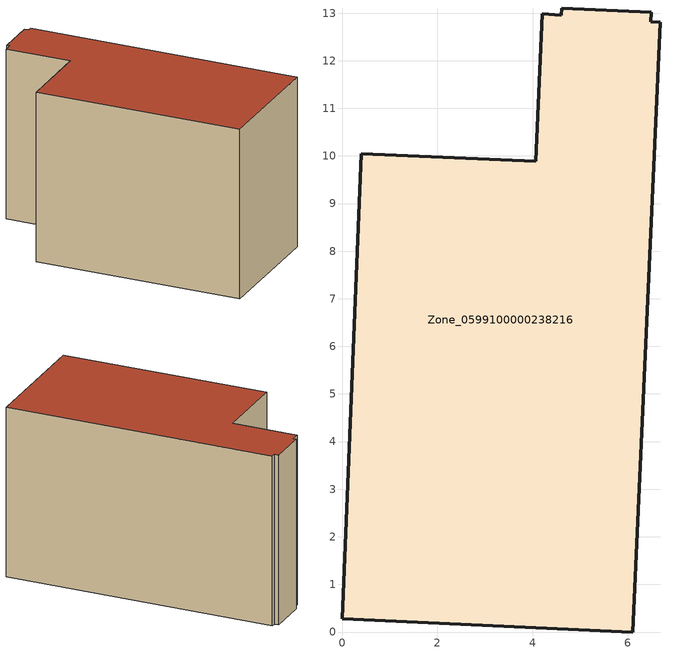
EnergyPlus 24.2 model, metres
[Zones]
Zone_0599100000238216
 floor ground (C_G): 6.68,12.81 6.1,0 0,0.28 0.4,10.05 4.06,9.89 4.21,12.98 4.6,12.96 4.61,13.11 6.49,13.02 6.49,12.82 z1
 wall outside (C_F): 0.4,10.05 0,0.28 6.1,0 6.68,12.81 6.49,12.82 6.49,13.02 4.61,13.11 4.6,12.96 4.21,12.98 4.06,9.89 0.4,10.05 z1:9.16
 roof outside (C_R): 6.49,13.02 4.61,13.11 4.6,12.96 4.21,12.98 4.06,9.89 0.4,10.05 0,0.28 6.1,0 6.68,12.81 6.49,12.82 z9.16
[BUILDING]
Pand.0599100000238216: North Axis=0; Terrain=City; Loads Convergence Tolerance Value=0.04; Temperature Convergence Tolerance Value=0.4; Solar Distribution=FullExterior; Maximum Number of Warmup Days=25; Minimum Number of Warmup Days=1
[Site:Location]
Rotterdam.The.Hague.AP_ZH_NLD Design_Conditions: Latitude=51.96; Longitude=4.45; Time Zone=1; Elevation=-4.5
[SITE:GROUNDTEMPERATURE:BUILDINGSURFACE]
18, 18, 18, 18, 18, 18, 18, 18, 18, 18, 18, 18
[MATERIAL] Thermal Absorptance=0.9; Solar Absorptance=0.7; Visible Absorptance=0.7
Name | Roughness | Thickness | Conductivity | Density | Specific Heat
G.TC.1975-1991 | MediumSmooth | 0.15 | 0.288461 | 540 | 1210
F.TC.1975-1991 | Rough | 0.3 | 0.230769 | 1920 | 840
R.TC.1975-1991 | MediumRough | 0.2 | 0.153846 | 1500 | 1000
[CONSTRUCTION]
C_G: G.TC.1975-1991
C_F: F.TC.1975-1991
C_R: R.TC.1975-1991
[ZONE]
Zone_0599100000238216: Type=1; Multiplier=1; Ceiling Height=Autocalculate; Volume=Autocalculate; Floor Area=autocalculate; Part of Total Floor Area=Yes
[ZONEINFILTRATION:DESIGNFLOWRATE]
Infil_Zone_0599100000238216: Zone or ZoneList or Space or SpaceList=Zone_0599100000238216; Schedule=AlwaysOn; Design Flow Rate Calculation Method=Flow/Area; Flow Rate per Floor Area=0.003; Constant Term Coefficient=1; Temperature Term Coefficient=0; Velocity Term Coefficient=0; Velocity Squared Term Coefficient=0
[HVACTEMPLATE:ZONE:IDEALLOADSAIRSYSTEM]
Zone_0599100000238216: Maximum Heating Supply Air Temperature=50; Minimum Cooling Supply Air Temperature=13; Maximum Heating Supply Air Humidity Ratio=0.0156; Minimum Cooling Supply Air Humidity Ratio=0.0077; Heating Limit=NoLimit; Cooling Limit=NoLimit; Dehumidification Control Type=ConstantSensibleHeatRatio; Cooling Sensible Heat Ratio=0.7; Dehumidification Setpoint=60; Humidification Control Type=None; Humidification Setpoint=30; Outdoor Air Method=None; Outdoor Air Flow Rate per Person=0.00944; Outdoor Air Flow Rate per Zone Floor Area=0; Outdoor Air Flow Rate per Zone=0; Demand Controlled Ventilation Type=None; Outdoor Air Economizer Type=NoEconomizer; Heat Recovery Type=None; Sensible Heat Recovery Effectiveness=0.7; Latent Heat Recovery Effectiveness=0.65
[ZONECONTROL:THERMOSTAT]
ThermostatControl_Zone_0599100000238216: Zone or ZoneList=Zone_0599100000238216; Control Type Schedule=DualSetpointControlType; Control 1=Thermostat_Zone_0599100000238216; Temperature Difference Between Cutout And Setpoint=0
[THERMOSTATSETPOINT:DUALSETPOINT]
Thermostat_Zone_0599100000238216: Heating Setpoint Temperature Schedule=HeatingSetpoint_Zone_0599100000238216; Cooling Setpoint Temperature Schedule=CoolingSetpoint_Zone_0599100000238216
[SCHEDULE:COMPACT]
HeatingSetpoint_Zone_0599100000238216: Through: 12/31, For: AllDays, Until: 24:00, 21
CoolingSetpoint_Zone_0599100000238216: Through: 12/31, For: AllDays, Until: 24:00, 24
DualSetpointControlType: Through: 12/31, For: AllDays, Until: 24:00, 4
AlwaysOn: Through: 12/31, For: AllDays, Until: 24:00, 1
